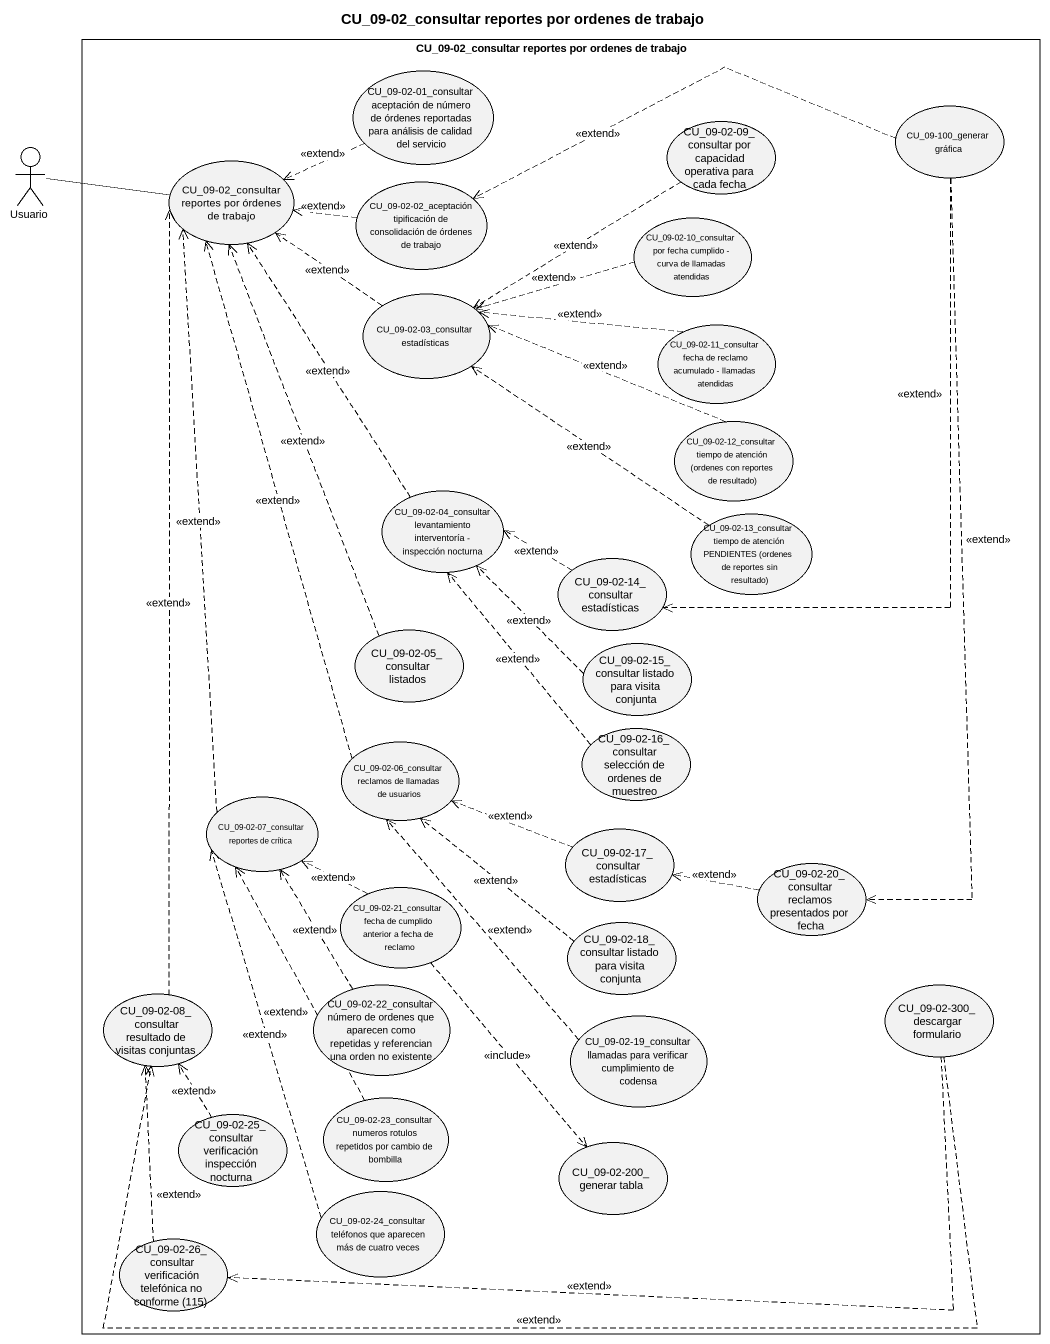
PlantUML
@startuml
title CU_09-02_consultar reportes por ordenes de trabajo
rectangle "CU_09-02_consultar reportes por ordenes de trabajo" as CU_09_02_consultar_reportes {
  usecase "CU_09-02-01_consultar aceptación de número de órdenes reportadas para análisis de calidad del servicio" as CU_09_02_01_consultar
  usecase "CU_09-02-09_consultar por capacidad operativa para cada fecha" as CU_09_02_09_consultar_por
  usecase "CU_09-100_generar gráfica" as CU_09_100_generar_gráfica
  usecase "CU_09-02_consultar reportes por órdenes de trabajo" as CU_09_02_consultar_reportes_2
  usecase "CU_09-02-02_aceptación tipificación de consolidación de órdenes de trabajo" as CU_09_02_02_aceptación
  usecase "CU_09-02-10_consultar por fecha cumplido - curva de llamadas atendidas" as CU_09_02_10_consultar_por
  usecase "CU_09-02-03_consultar estadísticas" as CU_09_02_03_consultar
  usecase "CU_09-02-11_consultar fecha de reclamo acumulado - llamadas atendidas" as CU_09_02_11_consultar_fecha
  usecase "CU_09-02-12_consultar tiempo de atención (ordenes con reportes de resultado)" as CU_09_02_12_consultar
  usecase "CU_09-02-04_consultar levantamiento interventoría - inspección nocturna" as CU_09_02_04_consultar
  usecase "CU_09-02-13_consultar tiempo de atención PENDIENTES (ordenes de reportes sin resultado)" as CU_09_02_13_consultar
  usecase "CU_09-02-14_consultar estadísticas" as CU_09_02_14_consultar
  usecase "CU_09-02-05_consultar listados" as CU_09_02_05_consultar
  usecase "CU_09-02-15_consultar listado para visita conjunta" as CU_09_02_15_consultar
  usecase "CU_09-02-06_consultar reclamos de llamadas de usuarios" as CU_09_02_06_consultar
  usecase "CU_09-02-16_consultar selección de ordenes de muestreo" as CU_09_02_16_consultar
  usecase "CU_09-02-07_consultar reportes de crítica" as CU_09_02_07_consultar
  usecase "CU_09-02-17_consultar estadísticas" as CU_09_02_17_consultar
  usecase "CU_09-02-20_consultar reclamos presentados por fecha" as CU_09_02_20_consultar
  usecase "CU_09-02-21_consultar fecha de cumplido anterior a fecha de reclamo" as CU_09_02_21_consultar_fecha
  usecase "CU_09-02-18_consultar listado para visita conjunta" as CU_09_02_18_consultar
  usecase "CU_09-02-08_consultar resultado de visitas conjuntas" as CU_09_02_08_consultar
  usecase "CU_09-02-22_consultar número de ordenes que aparecen como repetidas y referencian una orden no existente" as CU_09_02_22_consultar
  usecase "CU_09-02-19_consultar llamadas para verificar cumplimiento de codensa" as CU_09_02_19_consultar
  usecase "CU_09-02-300_descargar formulario" as CU_09_02_300_descargar
  usecase "CU_09-02-25_consultar verificación inspección nocturna" as CU_09_02_25_consultar
  usecase "CU_09-02-23_consultar numeros rotulos repetidos por cambio de bombilla" as CU_09_02_23_consultar
  usecase "CU_09-02-200_generar tabla" as CU_09_02_200_generar_tabla
  usecase "CU_09-02-24_consultar teléfonos que aparecen más de cuatro veces" as CU_09_02_24_consultar
  usecase "CU_09-02-26_consultar verificación telefónica no conforme (115)" as CU_09_02_26_consultar
}
actor Usuario
CU_09_02_01_consultar .left.> CU_09_02_consultar_reportes_2 : <<extend>>
CU_09_02_09_consultar_por ..> CU_09_02_03_consultar : <<extend>>
CU_09_100_generar_gráfica .left.> CU_09_02_02_aceptación : <<extend>>
CU_09_100_generar_gráfica ..> CU_09_02_14_consultar : <<extend>>
CU_09_100_generar_gráfica ..> CU_09_02_20_consultar : <<extend>>
Usuario -right- CU_09_02_consultar_reportes_2
CU_09_02_02_aceptación .left.> CU_09_02_consultar_reportes_2 : <<extend>>
CU_09_02_10_consultar_por .left.> CU_09_02_03_consultar : <<extend>>
CU_09_02_03_consultar .up.> CU_09_02_consultar_reportes_2 : <<extend>>
CU_09_02_11_consultar_fecha .left.> CU_09_02_03_consultar : <<extend>>
CU_09_02_12_consultar .left.> CU_09_02_03_consultar : <<extend>>
CU_09_02_04_consultar .up.> CU_09_02_consultar_reportes_2 : <<extend>>
CU_09_02_13_consultar .up.> CU_09_02_03_consultar : <<extend>>
CU_09_02_14_consultar .left.> CU_09_02_04_consultar : <<extend>>
CU_09_02_05_consultar .up.> CU_09_02_consultar_reportes_2 : <<extend>>
CU_09_02_15_consultar .up.> CU_09_02_04_consultar : <<extend>>
CU_09_02_06_consultar .up.> CU_09_02_consultar_reportes_2 : <<extend>>
CU_09_02_16_consultar .up.> CU_09_02_04_consultar : <<extend>>
CU_09_02_07_consultar .up.> CU_09_02_consultar_reportes_2 : <<extend>>
CU_09_02_17_consultar .left.> CU_09_02_06_consultar : <<extend>>
CU_09_02_20_consultar .left.> CU_09_02_17_consultar : <<extend>>
CU_09_02_21_consultar_fecha .up.> CU_09_02_07_consultar : <<extend>>
CU_09_02_21_consultar_fecha ..> CU_09_02_200_generar_tabla : <<include>>
CU_09_02_18_consultar .up.> CU_09_02_06_consultar : <<extend>>
CU_09_02_08_consultar .up.> CU_09_02_consultar_reportes_2 : <<extend>>
CU_09_02_22_consultar .up.> CU_09_02_07_consultar : <<extend>>
CU_09_02_19_consultar .up.> CU_09_02_06_consultar : <<extend>>
CU_09_02_300_descargar .left.> CU_09_02_08_consultar : <<extend>>
CU_09_02_300_descargar .left.> CU_09_02_26_consultar : <<extend>>
CU_09_02_25_consultar .up.> CU_09_02_08_consultar : <<extend>>
CU_09_02_23_consultar .up.> CU_09_02_07_consultar : <<extend>>
CU_09_02_24_consultar .up.> CU_09_02_07_consultar : <<extend>>
CU_09_02_26_consultar .up.> CU_09_02_08_consultar : <<extend>>
@enduml
